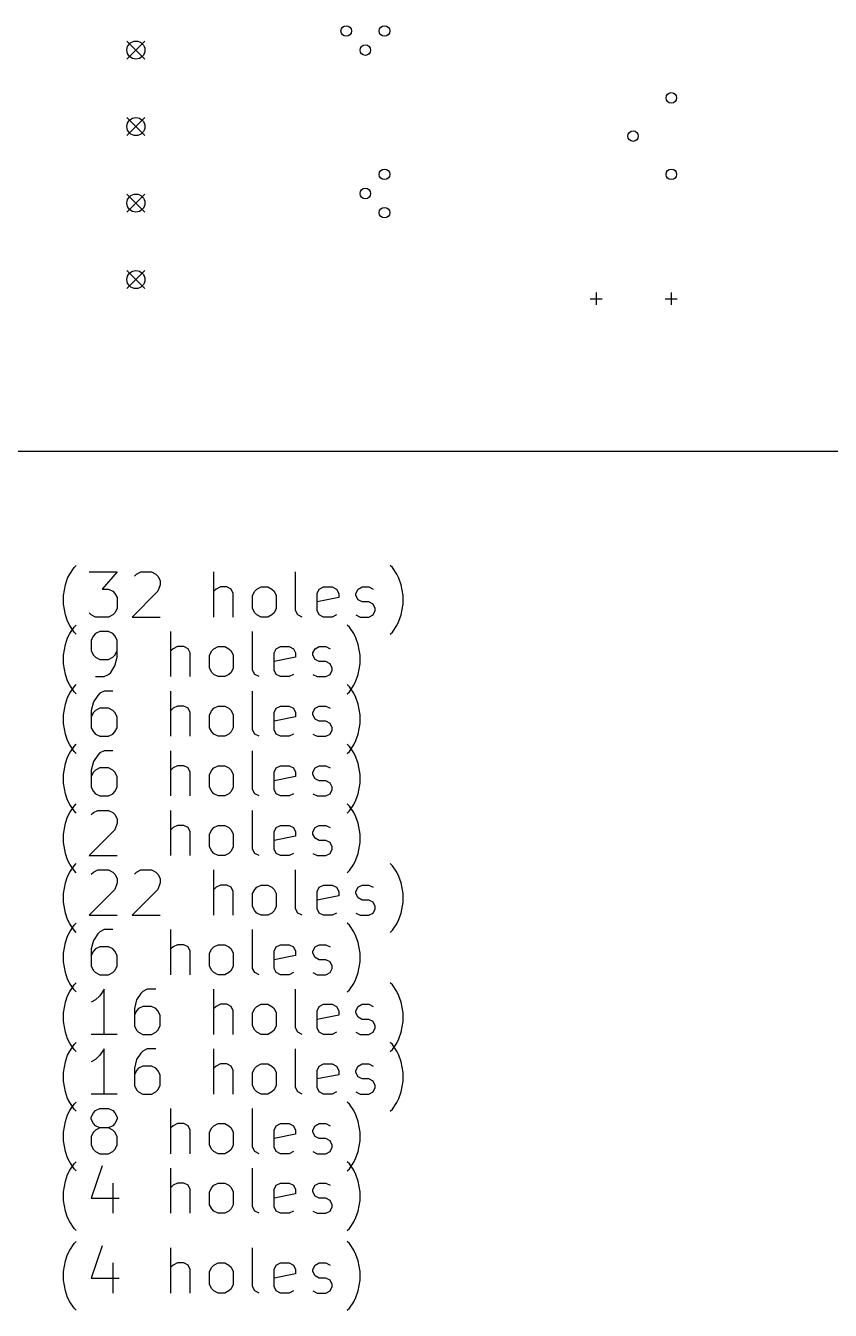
# Model space of a CAD drawing. Extents: x 0.93 to 9.4, y -8.65 to -1.8.
# Drawn here: x 3.037 to 5.141, y -8.645 to -5.286 of the extents above; entities that cross this region are included whole.
import ezdxf

# ---------------------------------------------------------------- set-up
doc = ezdxf.new("R2010")
doc.units = 0
doc.header["$MEASUREMENT"] = 0
doc.layers.add('BLACK', color=7, linetype='CONTINUOUS')

msp = doc.modelspace()

# ---------------------------------------------------------------- linework, layer by layer
at = {"layer": 'BLACK', "linetype": 'CONTINUOUS'}
for p, q in [((3.30138, -5.32638), (3.34862, -5.37362)), ((3.34862, -5.32638), (3.30138, -5.37362)), ((3.30138, -5.52638), (3.34862, -5.57362)), ((3.34862, -5.52638), (3.30138, -5.57362)), ((3.30138, -5.72638), (3.34862, -5.77362)), ((3.34862, -5.72638), (3.30138, -5.77362)), ((3.30138, -5.92638), (3.34862, -5.97362)), ((3.34862, -5.92638), (3.30138, -5.97362)), ((4.5124, -6), (4.5439, -6)), ((4.52815, -5.98425), (4.52815, -6.01575)), ((4.70925, -6), (4.74075, -6)), ((4.725, -5.98425), (4.725, -6.01575)), ((9.4, -6.4), (1.1, -6.4)), ((3.15217, -6.71988), (3.16341, -6.70301)), ((3.16341, -6.70301), (3.16904, -6.69738)), ((3.20278, -6.71426), (3.2759, -6.71426)), ((3.2759, -6.71426), (3.23653, -6.75925)), ((3.32652, -6.71988), (3.33777, -6.71426)), ((3.33777, -6.71426), (3.36589, -6.71426)), ((3.36589, -6.71426), (3.37714, -6.71988)), ((3.52899, -6.83237), (3.52899, -6.71426)), ((3.74272, -6.81549), (3.74272, -6.71426)), ((3.99581, -6.70301), (3.99019, -6.69738)), ((4.00706, -6.71988), (3.99581, -6.70301)), ((3.13529, -6.77612), (3.14092, -6.748)), ((3.14092, -6.748), (3.14654, -6.73113)), ((3.14654, -6.73113), (3.15217, -6.71988)), ((3.32089, -6.72551), (3.32652, -6.71988)), ((3.37714, -6.71988), (3.38276, -6.72551)), ((3.38276, -6.72551), (3.38839, -6.73675)), ((3.38839, -6.748), (3.38276, -6.76488)), ((3.38839, -6.73675), (3.38839, -6.748)), ((4.01268, -6.73113), (4.00706, -6.71988)), ((4.01831, -6.748), (4.01268, -6.73113)), ((4.02393, -6.77612), (4.01831, -6.748)), ((3.13529, -6.79862), (3.13529, -6.77612)), ((3.23653, -6.75925), (3.2534, -6.75925)), ((3.2534, -6.75925), (3.26465, -6.76488)), ((3.26465, -6.76488), (3.27028, -6.7705)), ((3.27028, -6.7705), (3.2759, -6.78175)), ((3.2759, -6.78175), (3.2759, -6.80987)), ((3.38276, -6.76488), (3.31527, -6.83237)), ((3.53462, -6.75925), (3.52899, -6.76488)), ((3.54587, -6.75363), (3.53462, -6.75925)), ((3.56274, -6.75363), (3.54587, -6.75363)), ((3.57399, -6.75925), (3.56274, -6.75363)), ((3.57961, -6.7705), (3.57399, -6.75925)), ((3.57961, -6.83237), (3.57961, -6.7705)), ((3.63023, -6.77612), (3.63585, -6.76488)), ((3.63023, -6.80987), (3.63023, -6.77612)), ((3.63585, -6.76488), (3.64148, -6.75925)), ((3.64148, -6.75925), (3.65273, -6.75363)), ((3.65273, -6.75363), (3.6696, -6.75363)), ((3.6696, -6.75363), (3.68085, -6.75925)), ((3.68085, -6.75925), (3.68647, -6.76488)), ((3.68647, -6.76488), (3.6921, -6.77612)), ((3.6921, -6.77612), (3.6921, -6.80987)), ((3.79896, -6.7705), (3.80458, -6.75925)), ((3.79896, -6.81549), (3.79896, -6.7705)), ((3.8552, -6.78175), (3.79896, -6.793)), ((3.80458, -6.75925), (3.81583, -6.75363)), ((3.81583, -6.75363), (3.83833, -6.75363)), ((3.83833, -6.75363), (3.84958, -6.75925)), ((3.84958, -6.75925), (3.8552, -6.7705)), ((3.8552, -6.7705), (3.8552, -6.78175)), ((3.9002, -6.7705), (3.90582, -6.75925)), ((3.9002, -6.77612), (3.9002, -6.7705)), ((3.90582, -6.78737), (3.9002, -6.77612)), ((3.90582, -6.75925), (3.91707, -6.75363)), ((3.91707, -6.75363), (3.93394, -6.75363)), ((3.93394, -6.75363), (3.94519, -6.75925)), ((4.02393, -6.79862), (4.02393, -6.77612)), ((3.14092, -6.82674), (3.13529, -6.79862)), ((3.2759, -6.80987), (3.27028, -6.82112)), ((3.63585, -6.82112), (3.63023, -6.80987)), ((3.6921, -6.80987), (3.68647, -6.82112)), ((3.74834, -6.82674), (3.74272, -6.81549)), ((3.80458, -6.82674), (3.79896, -6.81549)), ((3.91707, -6.793), (3.90582, -6.78737)), ((3.93394, -6.793), (3.91707, -6.793)), ((3.94519, -6.79862), (3.93394, -6.793)), ((3.95082, -6.80987), (3.94519, -6.79862)), ((3.94519, -6.82674), (3.95082, -6.81549)), ((3.95082, -6.81549), (3.95082, -6.80987)), ((4.01831, -6.82674), (4.02393, -6.79862)), ((3.14654, -6.84362), (3.14092, -6.82674)), ((3.15217, -6.85487), (3.14654, -6.84362)), ((3.20841, -6.82674), (3.20278, -6.82112)), ((3.21966, -6.83237), (3.20841, -6.82674)), ((3.2534, -6.83237), (3.21966, -6.83237)), ((3.26465, -6.82674), (3.2534, -6.83237)), ((3.27028, -6.82112), (3.26465, -6.82674)), ((3.31527, -6.83237), (3.38839, -6.83237)), ((3.64148, -6.82674), (3.63585, -6.82112)), ((3.65273, -6.83237), (3.64148, -6.82674)), ((3.6696, -6.83237), (3.65273, -6.83237)), ((3.68085, -6.82674), (3.6696, -6.83237)), ((3.68647, -6.82112), (3.68085, -6.82674)), ((3.75959, -6.83237), (3.74834, -6.82674)), ((3.81583, -6.83237), (3.80458, -6.82674)), ((3.83833, -6.83237), (3.81583, -6.83237)), ((3.84958, -6.82674), (3.83833, -6.83237)), ((3.9002, -6.82674), (3.91145, -6.83237)), ((3.91145, -6.83237), (3.93394, -6.83237)), ((3.93394, -6.83237), (3.94519, -6.82674)), ((4.00706, -6.85487), (4.01268, -6.84362)), ((4.01268, -6.84362), (4.01831, -6.82674)), ((3.14654, -6.88704), (3.15217, -6.87579)), ((3.16341, -6.87174), (3.15217, -6.85487)), ((3.15217, -6.87579), (3.16341, -6.85891)), ((3.16341, -6.85891), (3.16904, -6.85329)), ((3.16904, -6.87736), (3.16341, -6.87174)), ((3.21403, -6.88141), (3.20841, -6.89266)), ((3.21966, -6.87579), (3.21403, -6.88141)), ((3.23091, -6.87016), (3.21966, -6.87579)), ((3.2534, -6.87016), (3.23091, -6.87016)), ((3.26465, -6.87579), (3.2534, -6.87016)), ((3.27028, -6.88141), (3.26465, -6.87579)), ((3.2759, -6.89266), (3.27028, -6.88141)), ((3.41651, -6.98827), (3.41651, -6.87016)), ((3.63023, -6.9714), (3.63023, -6.87016)), ((3.88332, -6.85891), (3.8777, -6.85329)), ((3.89457, -6.87579), (3.88332, -6.85891)), ((3.9002, -6.88704), (3.89457, -6.87579)), ((3.99019, -6.87736), (3.99581, -6.87174)), ((3.99581, -6.87174), (4.00706, -6.85487)), ((3.13529, -6.93203), (3.14092, -6.90391)), ((3.14092, -6.90391), (3.14654, -6.88704)), ((3.20841, -6.89266), (3.20841, -6.92078)), ((3.2759, -6.93765), (3.2759, -6.89266)), ((3.42213, -6.91516), (3.41651, -6.92078)), ((3.43338, -6.90953), (3.42213, -6.91516)), ((3.45025, -6.90953), (3.43338, -6.90953)), ((3.4615, -6.91516), (3.45025, -6.90953)), ((3.46713, -6.92641), (3.4615, -6.91516)), ((3.52337, -6.92078), (3.52899, -6.91516)), ((3.52899, -6.91516), (3.54024, -6.90953)), ((3.54024, -6.90953), (3.55711, -6.90953)), ((3.55711, -6.90953), (3.56836, -6.91516)), ((3.56836, -6.91516), (3.57399, -6.92078)), ((3.68647, -6.92641), (3.6921, -6.91516)), ((3.6921, -6.91516), (3.70335, -6.90953)), ((3.70335, -6.90953), (3.72584, -6.90953)), ((3.72584, -6.90953), (3.73709, -6.91516)), ((3.73709, -6.91516), (3.74272, -6.92641)), ((3.78771, -6.92641), (3.79334, -6.91516)), ((3.79334, -6.91516), (3.80458, -6.90953)), ((3.80458, -6.90953), (3.82146, -6.90953)), ((3.82146, -6.90953), (3.83271, -6.91516)), ((3.90582, -6.90391), (3.9002, -6.88704)), ((3.91145, -6.93203), (3.90582, -6.90391)), ((3.13529, -6.95453), (3.13529, -6.93203)), ((3.20841, -6.92078), (3.21403, -6.93203)), ((3.21403, -6.93203), (3.21966, -6.93765)), ((3.21966, -6.93765), (3.23091, -6.94328)), ((3.23091, -6.94328), (3.2534, -6.94328)), ((3.2534, -6.94328), (3.26465, -6.93765)), ((3.26465, -6.93765), (3.27028, -6.93203)), ((3.27028, -6.93203), (3.2759, -6.92078)), ((3.27028, -6.96015), (3.2759, -6.93765)), ((3.46713, -6.98827), (3.46713, -6.92641)), ((3.51774, -6.93203), (3.52337, -6.92078)), ((3.51774, -6.96578), (3.51774, -6.93203)), ((3.57399, -6.92078), (3.57961, -6.93203)), ((3.57961, -6.93203), (3.57961, -6.96578)), ((3.68647, -6.9714), (3.68647, -6.92641)), ((3.74272, -6.93765), (3.68647, -6.9489)), ((3.74272, -6.92641), (3.74272, -6.93765)), ((3.78771, -6.93203), (3.78771, -6.92641)), ((3.79334, -6.94328), (3.78771, -6.93203)), ((3.80458, -6.9489), (3.79334, -6.94328)), ((3.82146, -6.9489), (3.80458, -6.9489)), ((3.83271, -6.95453), (3.82146, -6.9489)), ((3.91145, -6.95453), (3.91145, -6.93203)), ((3.14092, -6.98265), (3.13529, -6.95453)), ((3.14654, -6.99952), (3.14092, -6.98265)), ((3.24215, -6.98827), (3.2534, -6.98265)), ((3.2534, -6.98265), (3.25903, -6.97702)), ((3.25903, -6.97702), (3.27028, -6.96015)), ((3.52337, -6.97702), (3.51774, -6.96578)), ((3.52899, -6.98265), (3.52337, -6.97702)), ((3.54024, -6.98827), (3.52899, -6.98265)), ((3.56836, -6.98265), (3.55711, -6.98827)), ((3.57399, -6.97702), (3.56836, -6.98265)), ((3.57961, -6.96578), (3.57399, -6.97702)), ((3.63585, -6.98265), (3.63023, -6.9714)), ((3.6471, -6.98827), (3.63585, -6.98265)), ((3.6921, -6.98265), (3.68647, -6.9714)), ((3.70335, -6.98827), (3.6921, -6.98265)), ((3.73709, -6.98265), (3.72584, -6.98827)), ((3.78771, -6.98265), (3.79896, -6.98827)), ((3.82146, -6.98827), (3.83271, -6.98265)), ((3.83833, -6.96578), (3.83271, -6.95453)), ((3.83271, -6.98265), (3.83833, -6.9714)), ((3.83833, -6.9714), (3.83833, -6.96578)), ((3.9002, -6.99952), (3.90582, -6.98265)), ((3.90582, -6.98265), (3.91145, -6.95453)), ((3.15217, -7.01077), (3.14654, -6.99952)), ((3.16341, -7.02764), (3.15217, -7.01077)), ((3.15217, -7.03169), (3.16341, -7.01482)), ((3.16341, -7.01482), (3.16904, -7.0092)), ((3.21966, -6.98827), (3.24215, -6.98827)), ((3.55711, -6.98827), (3.54024, -6.98827)), ((3.72584, -6.98827), (3.70335, -6.98827)), ((3.79896, -6.98827), (3.82146, -6.98827)), ((3.88332, -7.01482), (3.8777, -7.0092)), ((3.88332, -7.02764), (3.89457, -7.01077)), ((3.89457, -7.03169), (3.88332, -7.01482)), ((3.89457, -7.01077), (3.9002, -6.99952)), ((3.14092, -7.05981), (3.14654, -7.04294)), ((3.14654, -7.04294), (3.15217, -7.03169)), ((3.16904, -7.03327), (3.16341, -7.02764)), ((3.22528, -7.03732), (3.21403, -7.05419)), ((3.23091, -7.03169), (3.22528, -7.03732)), ((3.24215, -7.02607), (3.23091, -7.03169)), ((3.26465, -7.02607), (3.24215, -7.02607)), ((3.41651, -7.14418), (3.41651, -7.02607)), ((3.63023, -7.12731), (3.63023, -7.02607)), ((3.8777, -7.03327), (3.88332, -7.02764)), ((3.9002, -7.04294), (3.89457, -7.03169)), ((3.90582, -7.05981), (3.9002, -7.04294)), ((3.13529, -7.08794), (3.14092, -7.05981)), ((3.21403, -7.05419), (3.20841, -7.07669)), ((3.20841, -7.07669), (3.20841, -7.12168)), ((3.21403, -7.08231), (3.20841, -7.09356)), ((3.21966, -7.07669), (3.21403, -7.08231)), ((3.23091, -7.07106), (3.21966, -7.07669)), ((3.2534, -7.07106), (3.23091, -7.07106)), ((3.26465, -7.07669), (3.2534, -7.07106)), ((3.27028, -7.08231), (3.26465, -7.07669)), ((3.2759, -7.09356), (3.27028, -7.08231)), ((3.42213, -7.07106), (3.41651, -7.07669)), ((3.43338, -7.06544), (3.42213, -7.07106)), ((3.45025, -7.06544), (3.43338, -7.06544)), ((3.4615, -7.07106), (3.45025, -7.06544)), ((3.46713, -7.08231), (3.4615, -7.07106)), ((3.46713, -7.14418), (3.46713, -7.08231)), ((3.51774, -7.08794), (3.52337, -7.07669)), ((3.52337, -7.07669), (3.52899, -7.07106)), ((3.52899, -7.07106), (3.54024, -7.06544)), ((3.54024, -7.06544), (3.55711, -7.06544)), ((3.55711, -7.06544), (3.56836, -7.07106)), ((3.56836, -7.07106), (3.57399, -7.07669)), ((3.57399, -7.07669), (3.57961, -7.08794)), ((3.68647, -7.08231), (3.6921, -7.07106)), ((3.68647, -7.12731), (3.68647, -7.08231)), ((3.6921, -7.07106), (3.70335, -7.06544)), ((3.70335, -7.06544), (3.72584, -7.06544)), ((3.72584, -7.06544), (3.73709, -7.07106)), ((3.73709, -7.07106), (3.74272, -7.08231)), ((3.74272, -7.08231), (3.74272, -7.09356)), ((3.78771, -7.08231), (3.79334, -7.07106)), ((3.78771, -7.08794), (3.78771, -7.08231)), ((3.79334, -7.07106), (3.80458, -7.06544)), ((3.80458, -7.06544), (3.82146, -7.06544)), ((3.82146, -7.06544), (3.83271, -7.07106)), ((3.91145, -7.08794), (3.90582, -7.05981)), ((3.13529, -7.11043), (3.13529, -7.08794)), ((3.14092, -7.13855), (3.13529, -7.11043)), ((3.2759, -7.12168), (3.2759, -7.09356)), ((3.51774, -7.12168), (3.51774, -7.08794)), ((3.57961, -7.08794), (3.57961, -7.12168)), ((3.74272, -7.09356), (3.68647, -7.10481)), ((3.79334, -7.09918), (3.78771, -7.08794)), ((3.80458, -7.10481), (3.79334, -7.09918)), ((3.82146, -7.10481), (3.80458, -7.10481)), ((3.83271, -7.11043), (3.82146, -7.10481)), ((3.83833, -7.12168), (3.83271, -7.11043)), ((3.90582, -7.13855), (3.91145, -7.11043)), ((3.91145, -7.11043), (3.91145, -7.08794)), ((3.14654, -7.15543), (3.14092, -7.13855)), ((3.20841, -7.12168), (3.21403, -7.13293)), ((3.21403, -7.13293), (3.21966, -7.13855)), ((3.21966, -7.13855), (3.23091, -7.14418)), ((3.23091, -7.14418), (3.2534, -7.14418)), ((3.2534, -7.14418), (3.26465, -7.13855)), ((3.26465, -7.13855), (3.27028, -7.13293)), ((3.27028, -7.13293), (3.2759, -7.12168)), ((3.52337, -7.13293), (3.51774, -7.12168)), ((3.52899, -7.13855), (3.52337, -7.13293)), ((3.54024, -7.14418), (3.52899, -7.13855)), ((3.55711, -7.14418), (3.54024, -7.14418)), ((3.56836, -7.13855), (3.55711, -7.14418)), ((3.57399, -7.13293), (3.56836, -7.13855)), ((3.57961, -7.12168), (3.57399, -7.13293)), ((3.63585, -7.13855), (3.63023, -7.12731)), ((3.6471, -7.14418), (3.63585, -7.13855)), ((3.6921, -7.13855), (3.68647, -7.12731)), ((3.70335, -7.14418), (3.6921, -7.13855)), ((3.72584, -7.14418), (3.70335, -7.14418)), ((3.73709, -7.13855), (3.72584, -7.14418)), ((3.78771, -7.13855), (3.79896, -7.14418)), ((3.79896, -7.14418), (3.82146, -7.14418)), ((3.82146, -7.14418), (3.83271, -7.13855)), ((3.83271, -7.13855), (3.83833, -7.12731)), ((3.83833, -7.12731), (3.83833, -7.12168)), ((3.9002, -7.15543), (3.90582, -7.13855)), ((3.15217, -7.16668), (3.14654, -7.15543)), ((3.14654, -7.19885), (3.15217, -7.1876)), ((3.16341, -7.18355), (3.15217, -7.16668)), ((3.15217, -7.1876), (3.16341, -7.17073)), ((3.16341, -7.17073), (3.16904, -7.1651)), ((3.16904, -7.18917), (3.16341, -7.18355)), ((3.23091, -7.1876), (3.22528, -7.19322)), ((3.24215, -7.18197), (3.23091, -7.1876)), ((3.26465, -7.18197), (3.24215, -7.18197)), ((3.41651, -7.30008), (3.41651, -7.18197)), ((3.63023, -7.28321), (3.63023, -7.18197)), ((3.88332, -7.17073), (3.8777, -7.1651)), ((3.8777, -7.18917), (3.88332, -7.18355)), ((3.88332, -7.18355), (3.89457, -7.16668)), ((3.89457, -7.1876), (3.88332, -7.17073)), ((3.89457, -7.16668), (3.9002, -7.15543)), ((3.9002, -7.19885), (3.89457, -7.1876)), ((3.13529, -7.24384), (3.14092, -7.21572)), ((3.14092, -7.21572), (3.14654, -7.19885)), ((3.21403, -7.2101), (3.20841, -7.23259)), ((3.22528, -7.19322), (3.21403, -7.2101)), ((3.43338, -7.22134), (3.42213, -7.22697)), ((3.45025, -7.22134), (3.43338, -7.22134)), ((3.4615, -7.22697), (3.45025, -7.22134)), ((3.52899, -7.22697), (3.54024, -7.22134)), ((3.54024, -7.22134), (3.55711, -7.22134)), ((3.55711, -7.22134), (3.56836, -7.22697)), ((3.6921, -7.22697), (3.70335, -7.22134)), ((3.70335, -7.22134), (3.72584, -7.22134)), ((3.72584, -7.22134), (3.73709, -7.22697)), ((3.79334, -7.22697), (3.80458, -7.22134)), ((3.80458, -7.22134), (3.82146, -7.22134)), ((3.82146, -7.22134), (3.83271, -7.22697)), ((3.90582, -7.21572), (3.9002, -7.19885)), ((3.91145, -7.24384), (3.90582, -7.21572)), ((3.13529, -7.26634), (3.13529, -7.24384)), ((3.20841, -7.23259), (3.20841, -7.27759)), ((3.21403, -7.23822), (3.20841, -7.24947)), ((3.21966, -7.23259), (3.21403, -7.23822)), ((3.23091, -7.22697), (3.21966, -7.23259)), ((3.2534, -7.22697), (3.23091, -7.22697)), ((3.26465, -7.23259), (3.2534, -7.22697)), ((3.27028, -7.23822), (3.26465, -7.23259)), ((3.2759, -7.24947), (3.27028, -7.23822)), ((3.2759, -7.27759), (3.2759, -7.24947)), ((3.42213, -7.22697), (3.41651, -7.23259)), ((3.46713, -7.23822), (3.4615, -7.22697)), ((3.46713, -7.30008), (3.46713, -7.23822)), ((3.51774, -7.24384), (3.52337, -7.23259)), ((3.51774, -7.27759), (3.51774, -7.24384)), ((3.52337, -7.23259), (3.52899, -7.22697)), ((3.56836, -7.22697), (3.57399, -7.23259)), ((3.57399, -7.23259), (3.57961, -7.24384)), ((3.57961, -7.24384), (3.57961, -7.27759)), ((3.68647, -7.23822), (3.6921, -7.22697)), ((3.68647, -7.28321), (3.68647, -7.23822)), ((3.74272, -7.24947), (3.68647, -7.26071)), ((3.73709, -7.22697), (3.74272, -7.23822)), ((3.74272, -7.23822), (3.74272, -7.24947)), ((3.78771, -7.23822), (3.79334, -7.22697)), ((3.78771, -7.24384), (3.78771, -7.23822)), ((3.79334, -7.25509), (3.78771, -7.24384)), ((3.80458, -7.26071), (3.79334, -7.25509)), ((3.91145, -7.26634), (3.91145, -7.24384)), ((3.14092, -7.29446), (3.13529, -7.26634)), ((3.20841, -7.27759), (3.21403, -7.28884)), ((3.27028, -7.28884), (3.2759, -7.27759)), ((3.52337, -7.28884), (3.51774, -7.27759)), ((3.57961, -7.27759), (3.57399, -7.28884)), ((3.63585, -7.29446), (3.63023, -7.28321)), ((3.6921, -7.29446), (3.68647, -7.28321)), ((3.82146, -7.26071), (3.80458, -7.26071)), ((3.83271, -7.26634), (3.82146, -7.26071)), ((3.83833, -7.27759), (3.83271, -7.26634)), ((3.83271, -7.29446), (3.83833, -7.28321)), ((3.83833, -7.28321), (3.83833, -7.27759)), ((3.90582, -7.29446), (3.91145, -7.26634)), ((3.14654, -7.31133), (3.14092, -7.29446)), ((3.15217, -7.32258), (3.14654, -7.31133)), ((3.16341, -7.32663), (3.16904, -7.32101)), ((3.21403, -7.28884), (3.21966, -7.29446)), ((3.21966, -7.29446), (3.23091, -7.30008)), ((3.23091, -7.30008), (3.2534, -7.30008)), ((3.2534, -7.30008), (3.26465, -7.29446)), ((3.26465, -7.29446), (3.27028, -7.28884)), ((3.52899, -7.29446), (3.52337, -7.28884)), ((3.54024, -7.30008), (3.52899, -7.29446)), ((3.55711, -7.30008), (3.54024, -7.30008)), ((3.56836, -7.29446), (3.55711, -7.30008)), ((3.57399, -7.28884), (3.56836, -7.29446)), ((3.6471, -7.30008), (3.63585, -7.29446)), ((3.70335, -7.30008), (3.6921, -7.29446)), ((3.72584, -7.30008), (3.70335, -7.30008)), ((3.73709, -7.29446), (3.72584, -7.30008)), ((3.78771, -7.29446), (3.79896, -7.30008)), ((3.79896, -7.30008), (3.82146, -7.30008)), ((3.82146, -7.30008), (3.83271, -7.29446)), ((3.88332, -7.32663), (3.8777, -7.32101)), ((3.89457, -7.32258), (3.9002, -7.31133)), ((3.9002, -7.31133), (3.90582, -7.29446)), ((3.14092, -7.37163), (3.14654, -7.35475)), ((3.14654, -7.35475), (3.15217, -7.3435)), ((3.16341, -7.33945), (3.15217, -7.32258)), ((3.15217, -7.3435), (3.16341, -7.32663)), ((3.16904, -7.34508), (3.16341, -7.33945)), ((3.20841, -7.34913), (3.21403, -7.3435)), ((3.21403, -7.3435), (3.22528, -7.33788)), ((3.22528, -7.33788), (3.2534, -7.33788)), ((3.2534, -7.33788), (3.26465, -7.3435)), ((3.26465, -7.3435), (3.27028, -7.34913)), ((3.27028, -7.34913), (3.2759, -7.36038)), ((3.41651, -7.45599), (3.41651, -7.33788)), ((3.63023, -7.43912), (3.63023, -7.33788)), ((3.8777, -7.34508), (3.88332, -7.33945)), ((3.88332, -7.33945), (3.89457, -7.32258)), ((3.89457, -7.3435), (3.88332, -7.32663)), ((3.9002, -7.35475), (3.89457, -7.3435)), ((3.90582, -7.37163), (3.9002, -7.35475)), ((3.13529, -7.39975), (3.14092, -7.37163)), ((3.27028, -7.3885), (3.20278, -7.45599)), ((3.2759, -7.37163), (3.27028, -7.3885)), ((3.2759, -7.36038), (3.2759, -7.37163)), ((3.42213, -7.38287), (3.41651, -7.3885)), ((3.43338, -7.37725), (3.42213, -7.38287)), ((3.45025, -7.37725), (3.43338, -7.37725)), ((3.4615, -7.38287), (3.45025, -7.37725)), ((3.46713, -7.39412), (3.4615, -7.38287)), ((3.51774, -7.39975), (3.52337, -7.3885)), ((3.52337, -7.3885), (3.52899, -7.38287)), ((3.52899, -7.38287), (3.54024, -7.37725)), ((3.54024, -7.37725), (3.55711, -7.37725)), ((3.55711, -7.37725), (3.56836, -7.38287)), ((3.56836, -7.38287), (3.57399, -7.3885)), ((3.57399, -7.3885), (3.57961, -7.39975)), ((3.68647, -7.39412), (3.6921, -7.38287)), ((3.6921, -7.38287), (3.70335, -7.37725)), ((3.70335, -7.37725), (3.72584, -7.37725)), ((3.72584, -7.37725), (3.73709, -7.38287)), ((3.73709, -7.38287), (3.74272, -7.39412)), ((3.78771, -7.39412), (3.79334, -7.38287)), ((3.79334, -7.38287), (3.80458, -7.37725)), ((3.80458, -7.37725), (3.82146, -7.37725)), ((3.82146, -7.37725), (3.83271, -7.38287)), ((3.91145, -7.39975), (3.90582, -7.37163)), ((3.13529, -7.42224), (3.13529, -7.39975)), ((3.14092, -7.45037), (3.13529, -7.42224)), ((3.46713, -7.45599), (3.46713, -7.39412)), ((3.51774, -7.43349), (3.51774, -7.39975)), ((3.57961, -7.39975), (3.57961, -7.43349)), ((3.68647, -7.43912), (3.68647, -7.39412)), ((3.74272, -7.40537), (3.68647, -7.41662)), ((3.74272, -7.39412), (3.74272, -7.40537)), ((3.78771, -7.39975), (3.78771, -7.39412)), ((3.79334, -7.411), (3.78771, -7.39975)), ((3.80458, -7.41662), (3.79334, -7.411)), ((3.82146, -7.41662), (3.80458, -7.41662)), ((3.83271, -7.42224), (3.82146, -7.41662)), ((3.83833, -7.43349), (3.83271, -7.42224)), ((3.90582, -7.45037), (3.91145, -7.42224)), ((3.91145, -7.42224), (3.91145, -7.39975)), ((3.14654, -7.46724), (3.14092, -7.45037)), ((3.20278, -7.45599), (3.2759, -7.45599)), ((3.52337, -7.44474), (3.51774, -7.43349)), ((3.52899, -7.45037), (3.52337, -7.44474)), ((3.54024, -7.45599), (3.52899, -7.45037)), ((3.55711, -7.45599), (3.54024, -7.45599)), ((3.56836, -7.45037), (3.55711, -7.45599)), ((3.57399, -7.44474), (3.56836, -7.45037)), ((3.57961, -7.43349), (3.57399, -7.44474)), ((3.63585, -7.45037), (3.63023, -7.43912)), ((3.6471, -7.45599), (3.63585, -7.45037)), ((3.6921, -7.45037), (3.68647, -7.43912)), ((3.70335, -7.45599), (3.6921, -7.45037)), ((3.72584, -7.45599), (3.70335, -7.45599)), ((3.73709, -7.45037), (3.72584, -7.45599)), ((3.78771, -7.45037), (3.79896, -7.45599)), ((3.79896, -7.45599), (3.82146, -7.45599)), ((3.82146, -7.45599), (3.83271, -7.45037)), ((3.83271, -7.45037), (3.83833, -7.43912)), ((3.83833, -7.43912), (3.83833, -7.43349)), ((3.9002, -7.46724), (3.90582, -7.45037)), ((3.15217, -7.47849), (3.14654, -7.46724)), ((3.16341, -7.49536), (3.15217, -7.47849)), ((3.15217, -7.49941), (3.16341, -7.48254)), ((3.16341, -7.48254), (3.16904, -7.47691)), ((3.88332, -7.49536), (3.89457, -7.47849)), ((3.89457, -7.47849), (3.9002, -7.46724)), ((3.99581, -7.48254), (3.99019, -7.47691)), ((4.00706, -7.49941), (3.99581, -7.48254)), ((3.14092, -7.52753), (3.14654, -7.51066)), ((3.14654, -7.51066), (3.15217, -7.49941)), ((3.16904, -7.50098), (3.16341, -7.49536)), ((3.20841, -7.50503), (3.21403, -7.49941)), ((3.21403, -7.49941), (3.22528, -7.49379)), ((3.22528, -7.49379), (3.2534, -7.49379)), ((3.2534, -7.49379), (3.26465, -7.49941)), ((3.26465, -7.49941), (3.27028, -7.50503)), ((3.27028, -7.50503), (3.2759, -7.51628)), ((3.2759, -7.51628), (3.2759, -7.52753)), ((3.32089, -7.50503), (3.32652, -7.49941)), ((3.32652, -7.49941), (3.33777, -7.49379)), ((3.33777, -7.49379), (3.36589, -7.49379)), ((3.36589, -7.49379), (3.37714, -7.49941)), ((3.37714, -7.49941), (3.38276, -7.50503)), ((3.38276, -7.50503), (3.38839, -7.51628)), ((3.38839, -7.51628), (3.38839, -7.52753)), ((3.52899, -7.6119), (3.52899, -7.49379)), ((3.74272, -7.59502), (3.74272, -7.49379)), ((3.8777, -7.50098), (3.88332, -7.49536)), ((4.01268, -7.51066), (4.00706, -7.49941)), ((4.01831, -7.52753), (4.01268, -7.51066)), ((3.13529, -7.55565), (3.14092, -7.52753)), ((3.13529, -7.57815), (3.13529, -7.55565)), ((3.27028, -7.5444), (3.20278, -7.6119)), ((3.2759, -7.52753), (3.27028, -7.5444)), ((3.38276, -7.5444), (3.31527, -7.6119)), ((3.38839, -7.52753), (3.38276, -7.5444)), ((3.53462, -7.53878), (3.52899, -7.5444)), ((3.54587, -7.53316), (3.53462, -7.53878)), ((3.56274, -7.53316), (3.54587, -7.53316)), ((3.57399, -7.53878), (3.56274, -7.53316)), ((3.57961, -7.55003), (3.57399, -7.53878)), ((3.57961, -7.6119), (3.57961, -7.55003)), ((3.63023, -7.55565), (3.63585, -7.5444)), ((3.63023, -7.5894), (3.63023, -7.55565)), ((3.63585, -7.5444), (3.64148, -7.53878)), ((3.64148, -7.53878), (3.65273, -7.53316)), ((3.65273, -7.53316), (3.6696, -7.53316)), ((3.6696, -7.53316), (3.68085, -7.53878)), ((3.68085, -7.53878), (3.68647, -7.5444)), ((3.68647, -7.5444), (3.6921, -7.55565)), ((3.6921, -7.55565), (3.6921, -7.5894)), ((3.79896, -7.55003), (3.80458, -7.53878)), ((3.79896, -7.59502), (3.79896, -7.55003)), ((3.80458, -7.53878), (3.81583, -7.53316)), ((3.81583, -7.53316), (3.83833, -7.53316)), ((3.83833, -7.53316), (3.84958, -7.53878)), ((3.84958, -7.53878), (3.8552, -7.55003)), ((3.8552, -7.55003), (3.8552, -7.56128)), ((3.9002, -7.55003), (3.90582, -7.53878)), ((3.9002, -7.55565), (3.9002, -7.55003)), ((3.90582, -7.5669), (3.9002, -7.55565)), ((3.90582, -7.53878), (3.91707, -7.53316)), ((3.91707, -7.53316), (3.93394, -7.53316)), ((3.93394, -7.53316), (3.94519, -7.53878)), ((4.02393, -7.55565), (4.01831, -7.52753)), ((4.02393, -7.57815), (4.02393, -7.55565)), ((3.14092, -7.60627), (3.13529, -7.57815)), ((3.63585, -7.60065), (3.63023, -7.5894)), ((3.6921, -7.5894), (3.68647, -7.60065)), ((3.8552, -7.56128), (3.79896, -7.57253)), ((3.91707, -7.57253), (3.90582, -7.5669)), ((3.93394, -7.57253), (3.91707, -7.57253)), ((3.94519, -7.57815), (3.93394, -7.57253)), ((3.95082, -7.5894), (3.94519, -7.57815)), ((3.95082, -7.59502), (3.95082, -7.5894)), ((4.01831, -7.60627), (4.02393, -7.57815)), ((3.14654, -7.62314), (3.14092, -7.60627)), ((3.15217, -7.63439), (3.14654, -7.62314)), ((3.20278, -7.6119), (3.2759, -7.6119)), ((3.31527, -7.6119), (3.38839, -7.6119)), ((3.64148, -7.60627), (3.63585, -7.60065)), ((3.65273, -7.6119), (3.64148, -7.60627)), ((3.6696, -7.6119), (3.65273, -7.6119)), ((3.68085, -7.60627), (3.6696, -7.6119)), ((3.68647, -7.60065), (3.68085, -7.60627)), ((3.74834, -7.60627), (3.74272, -7.59502)), ((3.75959, -7.6119), (3.74834, -7.60627)), ((3.80458, -7.60627), (3.79896, -7.59502)), ((3.81583, -7.6119), (3.80458, -7.60627)), ((3.83833, -7.6119), (3.81583, -7.6119)), ((3.84958, -7.60627), (3.83833, -7.6119)), ((3.9002, -7.60627), (3.91145, -7.6119)), ((3.91145, -7.6119), (3.93394, -7.6119)), ((3.93394, -7.6119), (3.94519, -7.60627)), ((3.94519, -7.60627), (3.95082, -7.59502)), ((4.00706, -7.63439), (4.01268, -7.62314)), ((4.01268, -7.62314), (4.01831, -7.60627)), ((3.14654, -7.66656), (3.15217, -7.65531)), ((3.16341, -7.65127), (3.15217, -7.63439)), ((3.15217, -7.65531), (3.16341, -7.63844)), ((3.16341, -7.63844), (3.16904, -7.63282)), ((3.16904, -7.65689), (3.16341, -7.65127)), ((3.23091, -7.65531), (3.22528, -7.66094)), ((3.24215, -7.64969), (3.23091, -7.65531)), ((3.26465, -7.64969), (3.24215, -7.64969)), ((3.41651, -7.7678), (3.41651, -7.64969)), ((3.63023, -7.75093), (3.63023, -7.64969)), ((3.88332, -7.63844), (3.8777, -7.63282)), ((3.89457, -7.65531), (3.88332, -7.63844)), ((3.9002, -7.66656), (3.89457, -7.65531)), ((3.99019, -7.65689), (3.99581, -7.65127)), ((3.99581, -7.65127), (4.00706, -7.63439)), ((3.13529, -7.71156), (3.14092, -7.68344)), ((3.14092, -7.68344), (3.14654, -7.66656)), ((3.21403, -7.67781), (3.20841, -7.70031)), ((3.22528, -7.66094), (3.21403, -7.67781)), ((3.43338, -7.68906), (3.42213, -7.69469)), ((3.45025, -7.68906), (3.43338, -7.68906)), ((3.4615, -7.69469), (3.45025, -7.68906)), ((3.52899, -7.69469), (3.54024, -7.68906)), ((3.54024, -7.68906), (3.55711, -7.68906)), ((3.55711, -7.68906), (3.56836, -7.69469)), ((3.6921, -7.69469), (3.70335, -7.68906)), ((3.70335, -7.68906), (3.72584, -7.68906)), ((3.72584, -7.68906), (3.73709, -7.69469)), ((3.79334, -7.69469), (3.80458, -7.68906)), ((3.80458, -7.68906), (3.82146, -7.68906)), ((3.82146, -7.68906), (3.83271, -7.69469)), ((3.90582, -7.68344), (3.9002, -7.66656)), ((3.91145, -7.71156), (3.90582, -7.68344)), ((3.13529, -7.73406), (3.13529, -7.71156)), ((3.20841, -7.70031), (3.20841, -7.7453)), ((3.21403, -7.70593), (3.20841, -7.71718)), ((3.21966, -7.70031), (3.21403, -7.70593)), ((3.23091, -7.69469), (3.21966, -7.70031)), ((3.2534, -7.69469), (3.23091, -7.69469)), ((3.26465, -7.70031), (3.2534, -7.69469)), ((3.27028, -7.70593), (3.26465, -7.70031)), ((3.2759, -7.71718), (3.27028, -7.70593)), ((3.2759, -7.7453), (3.2759, -7.71718)), ((3.42213, -7.69469), (3.41651, -7.70031)), ((3.46713, -7.70593), (3.4615, -7.69469)), ((3.46713, -7.7678), (3.46713, -7.70593)), ((3.51774, -7.71156), (3.52337, -7.70031)), ((3.51774, -7.7453), (3.51774, -7.71156)), ((3.52337, -7.70031), (3.52899, -7.69469)), ((3.56836, -7.69469), (3.57399, -7.70031)), ((3.57399, -7.70031), (3.57961, -7.71156)), ((3.57961, -7.71156), (3.57961, -7.7453)), ((3.68647, -7.70593), (3.6921, -7.69469)), ((3.68647, -7.75093), (3.68647, -7.70593)), ((3.74272, -7.71718), (3.68647, -7.72843)), ((3.73709, -7.69469), (3.74272, -7.70593)), ((3.74272, -7.70593), (3.74272, -7.71718)), ((3.78771, -7.70593), (3.79334, -7.69469)), ((3.78771, -7.71156), (3.78771, -7.70593)), ((3.79334, -7.72281), (3.78771, -7.71156)), ((3.80458, -7.72843), (3.79334, -7.72281)), ((3.91145, -7.73406), (3.91145, -7.71156)), ((3.14092, -7.76218), (3.13529, -7.73406)), ((3.20841, -7.7453), (3.21403, -7.75655)), ((3.21403, -7.75655), (3.21966, -7.76218)), ((3.26465, -7.76218), (3.27028, -7.75655)), ((3.27028, -7.75655), (3.2759, -7.7453)), ((3.52337, -7.75655), (3.51774, -7.7453)), ((3.52899, -7.76218), (3.52337, -7.75655)), ((3.57399, -7.75655), (3.56836, -7.76218)), ((3.57961, -7.7453), (3.57399, -7.75655)), ((3.63585, -7.76218), (3.63023, -7.75093)), ((3.6921, -7.76218), (3.68647, -7.75093)), ((3.82146, -7.72843), (3.80458, -7.72843)), ((3.83271, -7.73406), (3.82146, -7.72843)), ((3.83833, -7.7453), (3.83271, -7.73406)), ((3.83271, -7.76218), (3.83833, -7.75093)), ((3.83833, -7.75093), (3.83833, -7.7453)), ((3.90582, -7.76218), (3.91145, -7.73406)), ((3.14654, -7.77905), (3.14092, -7.76218)), ((3.15217, -7.7903), (3.14654, -7.77905)), ((3.16341, -7.80717), (3.15217, -7.7903)), ((3.16341, -7.79435), (3.16904, -7.78872)), ((3.21966, -7.76218), (3.23091, -7.7678)), ((3.23091, -7.7678), (3.2534, -7.7678)), ((3.2534, -7.7678), (3.26465, -7.76218)), ((3.54024, -7.7678), (3.52899, -7.76218)), ((3.55711, -7.7678), (3.54024, -7.7678)), ((3.56836, -7.76218), (3.55711, -7.7678)), ((3.6471, -7.7678), (3.63585, -7.76218)), ((3.70335, -7.7678), (3.6921, -7.76218)), ((3.72584, -7.7678), (3.70335, -7.7678)), ((3.73709, -7.76218), (3.72584, -7.7678)), ((3.78771, -7.76218), (3.79896, -7.7678)), ((3.79896, -7.7678), (3.82146, -7.7678)), ((3.82146, -7.7678), (3.83271, -7.76218)), ((3.88332, -7.80717), (3.89457, -7.7903)), ((3.89457, -7.7903), (3.9002, -7.77905)), ((3.9002, -7.77905), (3.90582, -7.76218)), ((3.99581, -7.79435), (3.99019, -7.78872)), ((3.14092, -7.83934), (3.14654, -7.82247)), ((3.14654, -7.82247), (3.15217, -7.81122)), ((3.15217, -7.81122), (3.16341, -7.79435)), ((3.16904, -7.8128), (3.16341, -7.80717)), ((3.23091, -7.82247), (3.21966, -7.83372)), ((3.24215, -7.8056), (3.23091, -7.82247)), ((3.24215, -7.92371), (3.24215, -7.8056)), ((3.33777, -7.81684), (3.32652, -7.83372)), ((3.34339, -7.81122), (3.33777, -7.81684)), ((3.35464, -7.8056), (3.34339, -7.81122)), ((3.37714, -7.8056), (3.35464, -7.8056)), ((3.52899, -7.92371), (3.52899, -7.8056)), ((3.74272, -7.90683), (3.74272, -7.8056)), ((3.8777, -7.8128), (3.88332, -7.80717)), ((4.00706, -7.81122), (3.99581, -7.79435)), ((4.01268, -7.82247), (4.00706, -7.81122)), ((4.01831, -7.83934), (4.01268, -7.82247)), ((3.13529, -7.86746), (3.14092, -7.83934)), ((3.21966, -7.83372), (3.20841, -7.83934)), ((3.32652, -7.83372), (3.32089, -7.85621)), ((3.32089, -7.85621), (3.32089, -7.90121)), ((3.33214, -7.85621), (3.32652, -7.86184)), ((3.34339, -7.85059), (3.33214, -7.85621)), ((3.36589, -7.85059), (3.34339, -7.85059)), ((3.37714, -7.85621), (3.36589, -7.85059)), ((3.38276, -7.86184), (3.37714, -7.85621)), ((3.53462, -7.85059), (3.52899, -7.85621)), ((3.54587, -7.84497), (3.53462, -7.85059)), ((3.56274, -7.84497), (3.54587, -7.84497)), ((3.57399, -7.85059), (3.56274, -7.84497)), ((3.57961, -7.86184), (3.57399, -7.85059)), ((3.63023, -7.86746), (3.63585, -7.85621)), ((3.63585, -7.85621), (3.64148, -7.85059)), ((3.64148, -7.85059), (3.65273, -7.84497)), ((3.65273, -7.84497), (3.6696, -7.84497)), ((3.6696, -7.84497), (3.68085, -7.85059)), ((3.68085, -7.85059), (3.68647, -7.85621)), ((3.68647, -7.85621), (3.6921, -7.86746)), ((3.79896, -7.86184), (3.80458, -7.85059)), ((3.80458, -7.85059), (3.81583, -7.84497)), ((3.81583, -7.84497), (3.83833, -7.84497)), ((3.83833, -7.84497), (3.84958, -7.85059)), ((3.84958, -7.85059), (3.8552, -7.86184)), ((3.9002, -7.86184), (3.90582, -7.85059)), ((3.90582, -7.85059), (3.91707, -7.84497)), ((3.91707, -7.84497), (3.93394, -7.84497)), ((3.93394, -7.84497), (3.94519, -7.85059)), ((4.02393, -7.86746), (4.01831, -7.83934)), ((3.13529, -7.88996), (3.13529, -7.86746)), ((3.14092, -7.91808), (3.13529, -7.88996)), ((3.32652, -7.86184), (3.32089, -7.87309)), ((3.38839, -7.87309), (3.38276, -7.86184)), ((3.38839, -7.90121), (3.38839, -7.87309)), ((3.57961, -7.92371), (3.57961, -7.86184)), ((3.63023, -7.90121), (3.63023, -7.86746)), ((3.6921, -7.86746), (3.6921, -7.90121)), ((3.79896, -7.90683), (3.79896, -7.86184)), ((3.8552, -7.87309), (3.79896, -7.88434)), ((3.8552, -7.86184), (3.8552, -7.87309)), ((3.9002, -7.86746), (3.9002, -7.86184)), ((3.90582, -7.87871), (3.9002, -7.86746)), ((3.91707, -7.88434), (3.90582, -7.87871)), ((3.93394, -7.88434), (3.91707, -7.88434)), ((3.94519, -7.88996), (3.93394, -7.88434)), ((3.95082, -7.90121), (3.94519, -7.88996)), ((4.01831, -7.91808), (4.02393, -7.88996)), ((4.02393, -7.88996), (4.02393, -7.86746)), ((3.14654, -7.93496), (3.14092, -7.91808)), ((3.2759, -7.92371), (3.20841, -7.92371)), ((3.32089, -7.90121), (3.32652, -7.91246)), ((3.32652, -7.91246), (3.33214, -7.91808)), ((3.33214, -7.91808), (3.34339, -7.92371)), ((3.34339, -7.92371), (3.36589, -7.92371)), ((3.36589, -7.92371), (3.37714, -7.91808)), ((3.37714, -7.91808), (3.38276, -7.91246)), ((3.38276, -7.91246), (3.38839, -7.90121)), ((3.63585, -7.91246), (3.63023, -7.90121)), ((3.64148, -7.91808), (3.63585, -7.91246)), ((3.65273, -7.92371), (3.64148, -7.91808)), ((3.6696, -7.92371), (3.65273, -7.92371)), ((3.68085, -7.91808), (3.6696, -7.92371)), ((3.68647, -7.91246), (3.68085, -7.91808)), ((3.6921, -7.90121), (3.68647, -7.91246)), ((3.74834, -7.91808), (3.74272, -7.90683)), ((3.75959, -7.92371), (3.74834, -7.91808)), ((3.80458, -7.91808), (3.79896, -7.90683)), ((3.81583, -7.92371), (3.80458, -7.91808)), ((3.83833, -7.92371), (3.81583, -7.92371)), ((3.84958, -7.91808), (3.83833, -7.92371)), ((3.9002, -7.91808), (3.91145, -7.92371)), ((3.91145, -7.92371), (3.93394, -7.92371)), ((3.93394, -7.92371), (3.94519, -7.91808)), ((3.94519, -7.91808), (3.95082, -7.90683)), ((3.95082, -7.90683), (3.95082, -7.90121)), ((4.01268, -7.93496), (4.01831, -7.91808)), ((3.15217, -7.9462), (3.14654, -7.93496)), ((3.16341, -7.96308), (3.15217, -7.9462)), ((3.15217, -7.96713), (3.16341, -7.95025)), ((3.16341, -7.95025), (3.16904, -7.94463)), ((3.99581, -7.95025), (3.99019, -7.94463)), ((3.99581, -7.96308), (4.00706, -7.9462)), ((4.00706, -7.96713), (3.99581, -7.95025)), ((4.00706, -7.9462), (4.01268, -7.93496)), ((3.14092, -7.99525), (3.14654, -7.97837)), ((3.14654, -7.97837), (3.15217, -7.96713)), ((3.16904, -7.9687), (3.16341, -7.96308)), ((3.21966, -7.98962), (3.20841, -7.99525)), ((3.23091, -7.97837), (3.21966, -7.98962)), ((3.24215, -7.9615), (3.23091, -7.97837)), ((3.24215, -8.07961), (3.24215, -7.9615)), ((3.32652, -7.98962), (3.32089, -8.01212)), ((3.33777, -7.97275), (3.32652, -7.98962)), ((3.34339, -7.96713), (3.33777, -7.97275)), ((3.35464, -7.9615), (3.34339, -7.96713)), ((3.37714, -7.9615), (3.35464, -7.9615)), ((3.52899, -8.07961), (3.52899, -7.9615)), ((3.74272, -8.06274), (3.74272, -7.9615)), ((3.99019, -7.9687), (3.99581, -7.96308)), ((4.01268, -7.97837), (4.00706, -7.96713)), ((4.01831, -7.99525), (4.01268, -7.97837)), ((3.13529, -8.02337), (3.14092, -7.99525)), ((3.13529, -8.04587), (3.13529, -8.02337)), ((3.32089, -8.01212), (3.32089, -8.05711)), ((3.32652, -8.01774), (3.32089, -8.02899)), ((3.33214, -8.01212), (3.32652, -8.01774)), ((3.34339, -8.0065), (3.33214, -8.01212)), ((3.36589, -8.0065), (3.34339, -8.0065)), ((3.37714, -8.01212), (3.36589, -8.0065)), ((3.38276, -8.01774), (3.37714, -8.01212)), ((3.38839, -8.02899), (3.38276, -8.01774)), ((3.53462, -8.0065), (3.52899, -8.01212)), ((3.54587, -8.00087), (3.53462, -8.0065)), ((3.56274, -8.00087), (3.54587, -8.00087)), ((3.57399, -8.0065), (3.56274, -8.00087)), ((3.57961, -8.01774), (3.57399, -8.0065)), ((3.57961, -8.07961), (3.57961, -8.01774)), ((3.63023, -8.02337), (3.63585, -8.01212)), ((3.63023, -8.05711), (3.63023, -8.02337)), ((3.63585, -8.01212), (3.64148, -8.0065)), ((3.64148, -8.0065), (3.65273, -8.00087)), ((3.65273, -8.00087), (3.6696, -8.00087)), ((3.6696, -8.00087), (3.68085, -8.0065)), ((3.68085, -8.0065), (3.68647, -8.01212)), ((3.68647, -8.01212), (3.6921, -8.02337)), ((3.6921, -8.02337), (3.6921, -8.05711)), ((3.79896, -8.01774), (3.80458, -8.0065)), ((3.79896, -8.06274), (3.79896, -8.01774)), ((3.80458, -8.0065), (3.81583, -8.00087)), ((3.81583, -8.00087), (3.83833, -8.00087)), ((3.83833, -8.00087), (3.84958, -8.0065)), ((3.84958, -8.0065), (3.8552, -8.01774)), ((3.8552, -8.01774), (3.8552, -8.02899)), ((3.9002, -8.01774), (3.90582, -8.0065)), ((3.9002, -8.02337), (3.9002, -8.01774)), ((3.90582, -8.03462), (3.9002, -8.02337)), ((3.90582, -8.0065), (3.91707, -8.00087)), ((3.91707, -8.00087), (3.93394, -8.00087)), ((3.93394, -8.00087), (3.94519, -8.0065)), ((4.02393, -8.02337), (4.01831, -7.99525)), ((4.02393, -8.04587), (4.02393, -8.02337)), ((3.14092, -8.07399), (3.13529, -8.04587)), ((3.32089, -8.05711), (3.32652, -8.06836)), ((3.38276, -8.06836), (3.38839, -8.05711)), ((3.38839, -8.05711), (3.38839, -8.02899)), ((3.63585, -8.06836), (3.63023, -8.05711)), ((3.6921, -8.05711), (3.68647, -8.06836)), ((3.8552, -8.02899), (3.79896, -8.04024)), ((3.91707, -8.04024), (3.90582, -8.03462)), ((3.93394, -8.04024), (3.91707, -8.04024)), ((3.94519, -8.04587), (3.93394, -8.04024)), ((3.95082, -8.05711), (3.94519, -8.04587)), ((3.95082, -8.06274), (3.95082, -8.05711)), ((4.01831, -8.07399), (4.02393, -8.04587)), ((3.14654, -8.09086), (3.14092, -8.07399)), ((3.15217, -8.10211), (3.14654, -8.09086)), ((3.2759, -8.07961), (3.20841, -8.07961)), ((3.32652, -8.06836), (3.33214, -8.07399)), ((3.33214, -8.07399), (3.34339, -8.07961)), ((3.34339, -8.07961), (3.36589, -8.07961)), ((3.36589, -8.07961), (3.37714, -8.07399)), ((3.37714, -8.07399), (3.38276, -8.06836)), ((3.64148, -8.07399), (3.63585, -8.06836)), ((3.65273, -8.07961), (3.64148, -8.07399)), ((3.6696, -8.07961), (3.65273, -8.07961)), ((3.68085, -8.07399), (3.6696, -8.07961)), ((3.68647, -8.06836), (3.68085, -8.07399)), ((3.74834, -8.07399), (3.74272, -8.06274)), ((3.75959, -8.07961), (3.74834, -8.07399)), ((3.80458, -8.07399), (3.79896, -8.06274)), ((3.81583, -8.07961), (3.80458, -8.07399)), ((3.83833, -8.07961), (3.81583, -8.07961)), ((3.84958, -8.07399), (3.83833, -8.07961)), ((3.9002, -8.07399), (3.91145, -8.07961)), ((3.91145, -8.07961), (3.93394, -8.07961)), ((3.93394, -8.07961), (3.94519, -8.07399)), ((3.94519, -8.07399), (3.95082, -8.06274)), ((4.00706, -8.10211), (4.01268, -8.09086)), ((4.01268, -8.09086), (4.01831, -8.07399)), ((3.14654, -8.13428), (3.15217, -8.12303)), ((3.16341, -8.11898), (3.15217, -8.10211)), ((3.15217, -8.12303), (3.16341, -8.10616)), ((3.16341, -8.10616), (3.16904, -8.10053)), ((3.16904, -8.12461), (3.16341, -8.11898)), ((3.21403, -8.12866), (3.21966, -8.12303)), ((3.21966, -8.12303), (3.23091, -8.11741)), ((3.23091, -8.11741), (3.2534, -8.11741)), ((3.2534, -8.11741), (3.26465, -8.12303)), ((3.26465, -8.12303), (3.27028, -8.12866)), ((3.41651, -8.23552), (3.41651, -8.11741)), ((3.63023, -8.21864), (3.63023, -8.11741)), ((3.88332, -8.10616), (3.8777, -8.10053)), ((3.89457, -8.12303), (3.88332, -8.10616)), ((3.9002, -8.13428), (3.89457, -8.12303)), ((3.99019, -8.12461), (3.99581, -8.11898)), ((3.99581, -8.11898), (4.00706, -8.10211)), ((3.13529, -8.17927), (3.14092, -8.15115)), ((3.14092, -8.15115), (3.14654, -8.13428)), ((3.20841, -8.1399), (3.21403, -8.12866)), ((3.20841, -8.14553), (3.20841, -8.1399)), ((3.21403, -8.15678), (3.20841, -8.14553)), ((3.21966, -8.1624), (3.21403, -8.15678)), ((3.27028, -8.15678), (3.26465, -8.1624)), ((3.27028, -8.12866), (3.2759, -8.1399)), ((3.2759, -8.14553), (3.27028, -8.15678)), ((3.2759, -8.1399), (3.2759, -8.14553)), ((3.43338, -8.15678), (3.42213, -8.1624)), ((3.45025, -8.15678), (3.43338, -8.15678)), ((3.4615, -8.1624), (3.45025, -8.15678)), ((3.52899, -8.1624), (3.54024, -8.15678)), ((3.54024, -8.15678), (3.55711, -8.15678)), ((3.55711, -8.15678), (3.56836, -8.1624)), ((3.6921, -8.1624), (3.70335, -8.15678)), ((3.70335, -8.15678), (3.72584, -8.15678)), ((3.72584, -8.15678), (3.73709, -8.1624)), ((3.79334, -8.1624), (3.80458, -8.15678)), ((3.80458, -8.15678), (3.82146, -8.15678)), ((3.82146, -8.15678), (3.83271, -8.1624)), ((3.90582, -8.15115), (3.9002, -8.13428)), ((3.91145, -8.17927), (3.90582, -8.15115)), ((3.13529, -8.20177), (3.13529, -8.17927)), ((3.21403, -8.17927), (3.20841, -8.19052)), ((3.20841, -8.19052), (3.20841, -8.21302)), ((3.21966, -8.17365), (3.21403, -8.17927)), ((3.23091, -8.16803), (3.21966, -8.1624)), ((3.23091, -8.16803), (3.21966, -8.17365)), ((3.2534, -8.16803), (3.23091, -8.16803)), ((3.26465, -8.1624), (3.2534, -8.16803)), ((3.26465, -8.17365), (3.2534, -8.16803)), ((3.27028, -8.17927), (3.26465, -8.17365)), ((3.2759, -8.19052), (3.27028, -8.17927)), ((3.2759, -8.21302), (3.2759, -8.19052)), ((3.42213, -8.1624), (3.41651, -8.16803)), ((3.46713, -8.17365), (3.4615, -8.1624)), ((3.46713, -8.23552), (3.46713, -8.17365)), ((3.51774, -8.17927), (3.52337, -8.16803)), ((3.51774, -8.21302), (3.51774, -8.17927)), ((3.52337, -8.16803), (3.52899, -8.1624)), ((3.56836, -8.1624), (3.57399, -8.16803)), ((3.57399, -8.16803), (3.57961, -8.17927)), ((3.57961, -8.17927), (3.57961, -8.21302)), ((3.68647, -8.17365), (3.6921, -8.1624)), ((3.68647, -8.21864), (3.68647, -8.17365)), ((3.74272, -8.1849), (3.68647, -8.19615)), ((3.73709, -8.1624), (3.74272, -8.17365)), ((3.74272, -8.17365), (3.74272, -8.1849)), ((3.78771, -8.17365), (3.79334, -8.1624)), ((3.78771, -8.17927), (3.78771, -8.17365)), ((3.79334, -8.19052), (3.78771, -8.17927)), ((3.80458, -8.19615), (3.79334, -8.19052)), ((3.91145, -8.20177), (3.91145, -8.17927)), ((3.14092, -8.22989), (3.13529, -8.20177)), ((3.20841, -8.21302), (3.21403, -8.22427)), ((3.21403, -8.22427), (3.21966, -8.22989)), ((3.26465, -8.22989), (3.27028, -8.22427)), ((3.27028, -8.22427), (3.2759, -8.21302)), ((3.52337, -8.22427), (3.51774, -8.21302)), ((3.52899, -8.22989), (3.52337, -8.22427)), ((3.57399, -8.22427), (3.56836, -8.22989)), ((3.57961, -8.21302), (3.57399, -8.22427)), ((3.63585, -8.22989), (3.63023, -8.21864)), ((3.6921, -8.22989), (3.68647, -8.21864)), ((3.82146, -8.19615), (3.80458, -8.19615)), ((3.83271, -8.20177), (3.82146, -8.19615)), ((3.83833, -8.21302), (3.83271, -8.20177)), ((3.83271, -8.22989), (3.83833, -8.21864)), ((3.83833, -8.21864), (3.83833, -8.21302)), ((3.90582, -8.22989), (3.91145, -8.20177)), ((3.14654, -8.24677), (3.14092, -8.22989)), ((3.15217, -8.25801), (3.14654, -8.24677)), ((3.16341, -8.27489), (3.15217, -8.25801)), ((3.15217, -8.27894), (3.16341, -8.26206)), ((3.16341, -8.26206), (3.16904, -8.25644)), ((3.21966, -8.22989), (3.23091, -8.23552)), ((3.23091, -8.23552), (3.2534, -8.23552)), ((3.2534, -8.23552), (3.26465, -8.22989)), ((3.54024, -8.23552), (3.52899, -8.22989)), ((3.55711, -8.23552), (3.54024, -8.23552)), ((3.56836, -8.22989), (3.55711, -8.23552)), ((3.6471, -8.23552), (3.63585, -8.22989)), ((3.70335, -8.23552), (3.6921, -8.22989)), ((3.72584, -8.23552), (3.70335, -8.23552)), ((3.73709, -8.22989), (3.72584, -8.23552)), ((3.78771, -8.22989), (3.79896, -8.23552)), ((3.79896, -8.23552), (3.82146, -8.23552)), ((3.82146, -8.23552), (3.83271, -8.22989)), ((3.88332, -8.26206), (3.8777, -8.25644)), ((3.88332, -8.27489), (3.89457, -8.25801)), ((3.89457, -8.27894), (3.88332, -8.26206)), ((3.89457, -8.25801), (3.9002, -8.24677)), ((3.9002, -8.24677), (3.90582, -8.22989)), ((3.14092, -8.30706), (3.14654, -8.29019)), ((3.14654, -8.29019), (3.15217, -8.27894)), ((3.16904, -8.28051), (3.16341, -8.27489)), ((3.23653, -8.26769), (3.20841, -8.35205)), ((3.41651, -8.39142), (3.41651, -8.27331)), ((3.63023, -8.37455), (3.63023, -8.27331)), ((3.8777, -8.28051), (3.88332, -8.27489)), ((3.9002, -8.29019), (3.89457, -8.27894)), ((3.90582, -8.30706), (3.9002, -8.29019)), ((3.13529, -8.33518), (3.14092, -8.30706)), ((3.26465, -8.31268), (3.26465, -8.39142)), ((3.42213, -8.31831), (3.41651, -8.32393)), ((3.43338, -8.31268), (3.42213, -8.31831)), ((3.45025, -8.31268), (3.43338, -8.31268)), ((3.4615, -8.31831), (3.45025, -8.31268)), ((3.46713, -8.32956), (3.4615, -8.31831)), ((3.46713, -8.39142), (3.46713, -8.32956)), ((3.51774, -8.33518), (3.52337, -8.32393)), ((3.52337, -8.32393), (3.52899, -8.31831)), ((3.52899, -8.31831), (3.54024, -8.31268)), ((3.54024, -8.31268), (3.55711, -8.31268)), ((3.55711, -8.31268), (3.56836, -8.31831)), ((3.56836, -8.31831), (3.57399, -8.32393)), ((3.57399, -8.32393), (3.57961, -8.33518)), ((3.68647, -8.32956), (3.6921, -8.31831)), ((3.68647, -8.37455), (3.68647, -8.32956)), ((3.6921, -8.31831), (3.70335, -8.31268)), ((3.70335, -8.31268), (3.72584, -8.31268)), ((3.72584, -8.31268), (3.73709, -8.31831)), ((3.73709, -8.31831), (3.74272, -8.32956)), ((3.74272, -8.32956), (3.74272, -8.3408)), ((3.78771, -8.32956), (3.79334, -8.31831)), ((3.78771, -8.33518), (3.78771, -8.32956)), ((3.79334, -8.31831), (3.80458, -8.31268)), ((3.80458, -8.31268), (3.82146, -8.31268)), ((3.82146, -8.31268), (3.83271, -8.31831)), ((3.91145, -8.33518), (3.90582, -8.30706)), ((3.13529, -8.35768), (3.13529, -8.33518)), ((3.14092, -8.3858), (3.13529, -8.35768)), ((3.20841, -8.35205), (3.28152, -8.35205)), ((3.51774, -8.36893), (3.51774, -8.33518)), ((3.57961, -8.33518), (3.57961, -8.36893)), ((3.74272, -8.3408), (3.68647, -8.35205)), ((3.79334, -8.34643), (3.78771, -8.33518)), ((3.80458, -8.35205), (3.79334, -8.34643)), ((3.82146, -8.35205), (3.80458, -8.35205)), ((3.83271, -8.35768), (3.82146, -8.35205)), ((3.83833, -8.36893), (3.83271, -8.35768)), ((3.90582, -8.3858), (3.91145, -8.35768)), ((3.91145, -8.35768), (3.91145, -8.33518)), ((3.14654, -8.40267), (3.14092, -8.3858)), ((3.52337, -8.38017), (3.51774, -8.36893)), ((3.52899, -8.3858), (3.52337, -8.38017)), ((3.54024, -8.39142), (3.52899, -8.3858)), ((3.55711, -8.39142), (3.54024, -8.39142)), ((3.56836, -8.3858), (3.55711, -8.39142)), ((3.57399, -8.38017), (3.56836, -8.3858)), ((3.57961, -8.36893), (3.57399, -8.38017)), ((3.63585, -8.3858), (3.63023, -8.37455)), ((3.6471, -8.39142), (3.63585, -8.3858)), ((3.6921, -8.3858), (3.68647, -8.37455)), ((3.70335, -8.39142), (3.6921, -8.3858)), ((3.72584, -8.39142), (3.70335, -8.39142)), ((3.73709, -8.3858), (3.72584, -8.39142)), ((3.78771, -8.3858), (3.79896, -8.39142)), ((3.79896, -8.39142), (3.82146, -8.39142)), ((3.82146, -8.39142), (3.83271, -8.3858)), ((3.83271, -8.3858), (3.83833, -8.37455)), ((3.83833, -8.37455), (3.83833, -8.36893)), ((3.9002, -8.40267), (3.90582, -8.3858)), ((3.15217, -8.41392), (3.14654, -8.40267)), ((3.16341, -8.43079), (3.15217, -8.41392)), ((3.88332, -8.43079), (3.89457, -8.41392)), ((3.89457, -8.41392), (3.9002, -8.40267)), ((3.16904, -8.43642), (3.16341, -8.43079)), ((3.8777, -8.43642), (3.88332, -8.43079)), ((3.14654, -8.49885), (3.15217, -8.4876)), ((3.15217, -8.4876), (3.16341, -8.47073)), ((3.16341, -8.47073), (3.16904, -8.4651)), ((3.23653, -8.47635), (3.20841, -8.56071)), ((3.41651, -8.60008), (3.41651, -8.48197)), ((3.63023, -8.58321), (3.63023, -8.48197)), ((3.88332, -8.47073), (3.8777, -8.4651)), ((3.89457, -8.4876), (3.88332, -8.47073)), ((3.9002, -8.49885), (3.89457, -8.4876)), ((3.13529, -8.54384), (3.14092, -8.51572)), ((3.14092, -8.51572), (3.14654, -8.49885)), ((3.26465, -8.52134), (3.26465, -8.60008)), ((3.42213, -8.52697), (3.41651, -8.53259)), ((3.43338, -8.52134), (3.42213, -8.52697)), ((3.45025, -8.52134), (3.43338, -8.52134)), ((3.4615, -8.52697), (3.45025, -8.52134)), ((3.46713, -8.53822), (3.4615, -8.52697)), ((3.52337, -8.53259), (3.52899, -8.52697)), ((3.52899, -8.52697), (3.54024, -8.52134)), ((3.54024, -8.52134), (3.55711, -8.52134)), ((3.55711, -8.52134), (3.56836, -8.52697)), ((3.56836, -8.52697), (3.57399, -8.53259)), ((3.68647, -8.53822), (3.6921, -8.52697)), ((3.6921, -8.52697), (3.70335, -8.52134)), ((3.70335, -8.52134), (3.72584, -8.52134)), ((3.72584, -8.52134), (3.73709, -8.52697)), ((3.73709, -8.52697), (3.74272, -8.53822)), ((3.78771, -8.53822), (3.79334, -8.52697)), ((3.79334, -8.52697), (3.80458, -8.52134)), ((3.80458, -8.52134), (3.82146, -8.52134)), ((3.82146, -8.52134), (3.83271, -8.52697)), ((3.90582, -8.51572), (3.9002, -8.49885)), ((3.91145, -8.54384), (3.90582, -8.51572)), ((3.13529, -8.56634), (3.13529, -8.54384)), ((3.20841, -8.56071), (3.28152, -8.56071)), ((3.46713, -8.60008), (3.46713, -8.53822)), ((3.51774, -8.54384), (3.52337, -8.53259)), ((3.51774, -8.57759), (3.51774, -8.54384)), ((3.57399, -8.53259), (3.57961, -8.54384)), ((3.57961, -8.54384), (3.57961, -8.57759)), ((3.68647, -8.58321), (3.68647, -8.53822)), ((3.74272, -8.54947), (3.68647, -8.56071)), ((3.74272, -8.53822), (3.74272, -8.54947)), ((3.78771, -8.54384), (3.78771, -8.53822)), ((3.79334, -8.55509), (3.78771, -8.54384)), ((3.80458, -8.56071), (3.79334, -8.55509)), ((3.82146, -8.56071), (3.80458, -8.56071)), ((3.83271, -8.56634), (3.82146, -8.56071)), ((3.91145, -8.56634), (3.91145, -8.54384)), ((3.14092, -8.59446), (3.13529, -8.56634)), ((3.14654, -8.61133), (3.14092, -8.59446)), ((3.52337, -8.58884), (3.51774, -8.57759)), ((3.52899, -8.59446), (3.52337, -8.58884)), ((3.54024, -8.60008), (3.52899, -8.59446)), ((3.56836, -8.59446), (3.55711, -8.60008)), ((3.57399, -8.58884), (3.56836, -8.59446)), ((3.57961, -8.57759), (3.57399, -8.58884)), ((3.63585, -8.59446), (3.63023, -8.58321)), ((3.6471, -8.60008), (3.63585, -8.59446)), ((3.6921, -8.59446), (3.68647, -8.58321)), ((3.70335, -8.60008), (3.6921, -8.59446)), ((3.73709, -8.59446), (3.72584, -8.60008)), ((3.78771, -8.59446), (3.79896, -8.60008)), ((3.82146, -8.60008), (3.83271, -8.59446)), ((3.83833, -8.57759), (3.83271, -8.56634)), ((3.83271, -8.59446), (3.83833, -8.58321)), ((3.83833, -8.58321), (3.83833, -8.57759)), ((3.9002, -8.61133), (3.90582, -8.59446)), ((3.90582, -8.59446), (3.91145, -8.56634)), ((3.15217, -8.62258), (3.14654, -8.61133)), ((3.16341, -8.63945), (3.15217, -8.62258)), ((3.55711, -8.60008), (3.54024, -8.60008)), ((3.72584, -8.60008), (3.70335, -8.60008)), ((3.79896, -8.60008), (3.82146, -8.60008)), ((3.88332, -8.63945), (3.89457, -8.62258)), ((3.89457, -8.62258), (3.9002, -8.61133)), ((3.16904, -8.64508), (3.16341, -8.63945)), ((3.8777, -8.64508), (3.88332, -8.63945))]:
    msp.add_line(p, q, dxfattribs=at)
at = {"layer": 'BLACK'}
for centre, radius in [((3.875, -5.3), 0.01378), ((3.975, -5.3), 0.01378), ((3.325, -5.35), 0.02362), ((3.925, -5.35), 0.01378), ((4.725, -5.475), 0.01378), ((3.325, -5.55), 0.02362), ((4.625, -5.575), 0.01378), ((3.975, -5.675), 0.01378), ((4.725, -5.675), 0.01378), ((3.325, -5.75), 0.02362), ((3.925, -5.725), 0.01378), ((3.975, -5.775), 0.01378), ((3.325, -5.95), 0.02362)]:
    msp.add_circle(centre, radius, dxfattribs=at)

doc.saveas('drawing.dxf')
